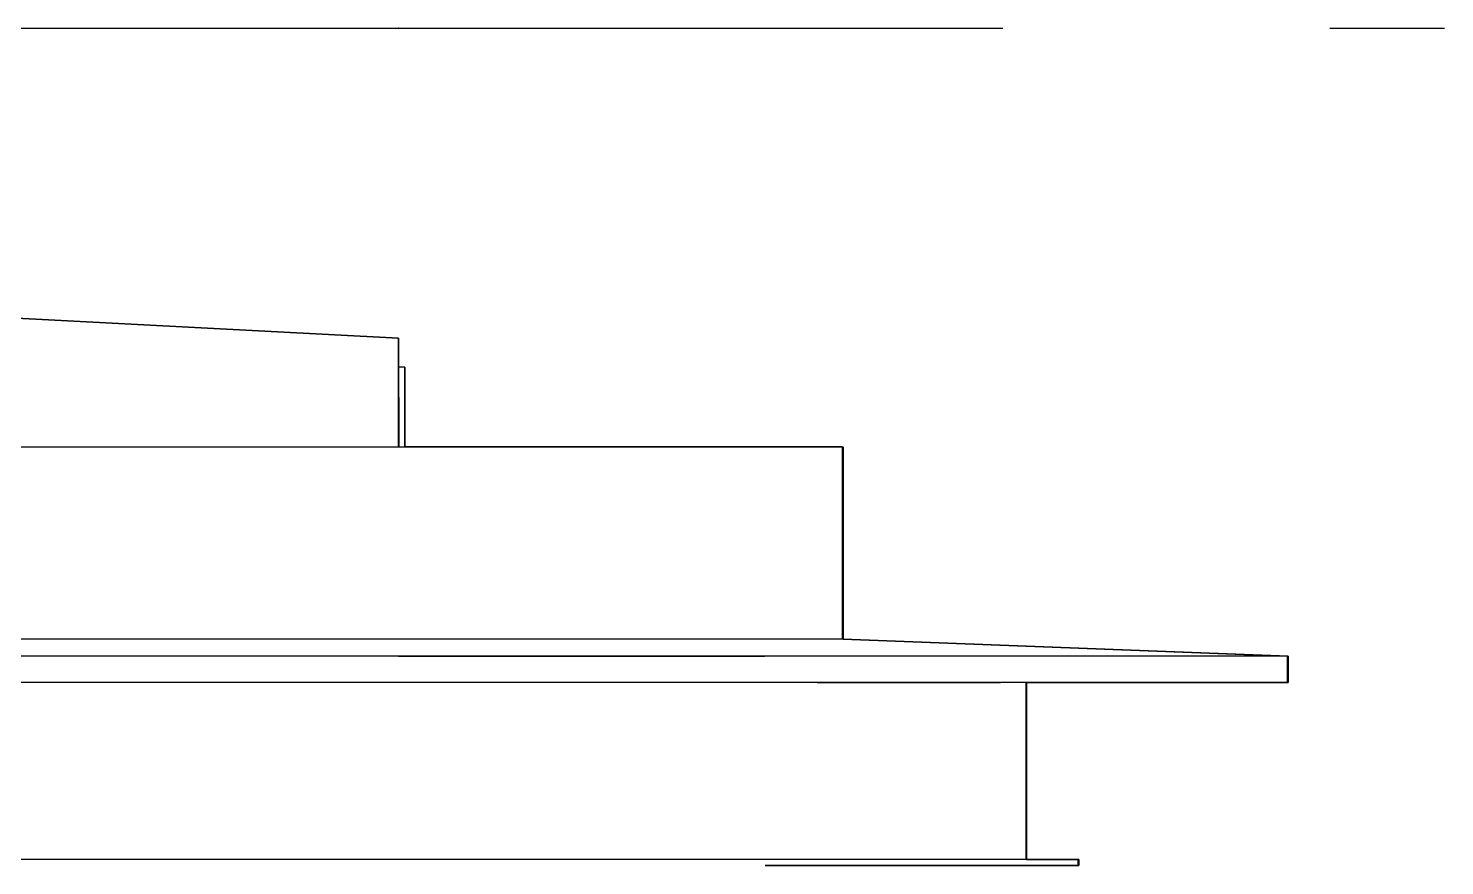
# Model space of a CAD drawing. Header units: millimetres. Extents: x -4391136 to -1798569, y -886572 to -291056.
# Drawn here: x -2352850 to -2351496, y -390540 to -389740 of the extents above; entities that cross this region are included whole.
import ezdxf

# ---------------------------------------------------------------- set-up
doc = ezdxf.new("R2010")
doc.units = ezdxf.units.MM
doc.linetypes.add('TA_GL_005.00000', pattern=[13.75, 5, -1.25, 1.25, -1.25, 5])
doc.layers.add('000 - 0_SYM_DWG_GRIDLINE_MAIN_COLOR_251', color=7, linetype='Continuous')
doc.layers.add('000 - CONCRETE_EX_BUILDING_MAIN_COLOR_1', color=7, linetype='Continuous')
doc.styles.add('TA', font='', dxfattribs={"height": 4.5})
doc.styles.get('TA').set_extended_font_data('Cordia New')

# ---------------------------------------------------------------- blocks, each defined once
blk = doc.blocks.new('*U2084')
at = {"layer": '000 - 0_SYM_DWG_GRIDLINE_MAIN_COLOR_251', "color": 7, "linetype": 'ByBlock', "ltscale": 5}
blk.add_line((20, 0), (-494.694, 0), dxfattribs=at)
at = {"layer": '000 - 0_SYM_DWG_GRIDLINE_MAIN_COLOR_251', "color": 7}
blk.add_point((-474.694, 0), dxfattribs=at)
at = {"color": 7, "style": 'TA', "flags": 1}
blk.add_attdef('LOCATION', (6, -6), '', height=4.5, rotation=270, dxfattribs=at)
blk = doc.blocks.new('W-1-PP17-ENT2_REV00_20260527-170750_ELEVATION_4_DIMS')
at = {"layer": '000 - 0_SYM_DWG_GRIDLINE_MAIN_COLOR_251', "color": 7, "linetype": 'TA_GL_005.00000', "xscale": 50, "yscale": 50, "zscale": 50, "rotation": 180}
blk.add_blockref('*U2084', (-1000, 106090), dxfattribs=at)
blk = doc.blocks.new('DPA_RF_CANOPY ENTRANCE STRUCTURE _ENT2_I-Shape_no Edge - Entrance 2-29718526-ENTRANCE 2 - ENLARGE ELEVATION 4')
at = {"layer": '000 - CONCRETE_EX_BUILDING_MAIN_COLOR_1', "color": 7}
for p, q in [((519383.7, 105690), (519383.7, 105737)), ((519383.7, 105737), (519383.7, 105690)), ((519383.7, 105690), (519383.7, 105737)), ((519383.7, 105737), (519383.7, 105690)), ((519433.4, 105490), (519383.7, 105490)), ((519383.7, 105490), (519433.4, 105490)), ((519733.7, 105490), (519633.4, 105490)), ((519633.4, 105490), (519733.7, 105490)), ((519958.9, 105465), (519783.7, 105465)), ((519783.7, 105465), (519958.9, 105465)), ((519958.9, 105465), (519933.9, 105465)), ((519933.9, 105465), (519958.9, 105465))]:
    blk.add_line(p, q, dxfattribs=at)
blk = doc.blocks.new('DPA_RF_CANOPY ENTRANCE STRUCTURE _ENT2_I-Shape - Entrance 2_Comment-29717393-ENTRANCE 2 - ENLARGE ELEVATION 4')
at = {"layer": '000 - CONCRETE_EX_BUILDING_MAIN_COLOR_1', "color": 7}
for p, q in [((519389.7, 105766.3), (519383.7, 105766.7)), ((519383.7, 105766.7), (519389.7, 105766.3)), ((519389.7, 105690), (519389.7, 105766.3)), ((519389.7, 105766.3), (519389.7, 105690)), ((519383.7, 105737.4), (519383.7, 105690)), ((519383.7, 105690), (519383.7, 105737.4)), ((519383.7, 105690), (519383.7, 105737)), ((519383.7, 105737), (519383.7, 105690)), ((519383.7, 105690), (519383.7, 105737)), ((519383.7, 105737), (519383.7, 105690)), ((519808.7, 105506.5), (519808.7, 105690)), ((519808.7, 105690), (519808.7, 105506.5)), ((520233.9, 105490), (519808.7, 105506.5)), ((519808.7, 105506.5), (520233.9, 105490)), ((519383.7, 105490), (519432.4, 105490)), ((519432.4, 105490), (519383.7, 105490)), ((519432.4, 105490), (519383.7, 105490)), ((519383.7, 105490), (519432.4, 105490)), ((519633.4, 105490), (519733.7, 105490)), ((519733.7, 105490), (519633.4, 105490)), ((519733.7, 105490), (519633.4, 105490)), ((519633.4, 105490), (519733.7, 105490)), ((520233.9, 105465), (520233.9, 105490)), ((520233.9, 105490), (520233.9, 105465)), ((519958.9, 105465), (519783.7, 105465)), ((519783.7, 105465), (519958.9, 105465)), ((519958.9, 105465), (519933.9, 105465)), ((519933.9, 105465), (519958.9, 105465)), ((519983.9, 105296), (519983.9, 105465)), ((519983.9, 105465), (520233.9, 105465)), ((520233.9, 105465), (519983.9, 105465)), ((519983.9, 105465), (519983.9, 105296)), ((519736.9, 105290), (520033.9, 105290)), ((520033.9, 105290), (519736.9, 105290)), ((520033.9, 105296), (519983.9, 105296)), ((519983.9, 105296), (520033.9, 105296)), ((520033.9, 105290), (520033.9, 105296)), ((520033.9, 105296), (520033.9, 105290))]:
    blk.add_line(p, q, dxfattribs=at)
blk = doc.blocks.new('DPA_RF_CANOPY ENTRANCE STRUCTURE _ENT2_I-Shape - Entrance 2_Comment-V115-ENTRANCE 2 - ENLARGE ELEVATION 4')
at = {"layer": '000 - CONCRETE_EX_BUILDING_MAIN_COLOR_1', "color": 7}
for p, q in [((516383.9, 105690), (516383.9, 105871.1)), ((519389.7, 105766.3), (519383.7, 105766.7)), ((519383.7, 105766.7), (519389.7, 105766.3)), ((519389.7, 105690), (519389.7, 105766.3)), ((519389.7, 105766.3), (519389.7, 105690)), ((519383.7, 105737.4), (519383.7, 105690)), ((519383.7, 105690), (519383.7, 105737.4)), ((519383.7, 105690), (519383.7, 105737)), ((519383.7, 105737), (519383.7, 105690)), ((519383.7, 105690), (519383.7, 105737)), ((519383.7, 105737), (519383.7, 105690)), ((516408.9, 105695.3), (516408.9, 105690)), ((519808.7, 105506.5), (519808.7, 105690)), ((519808.7, 105690), (519808.7, 105506.5)), ((520233.9, 105490), (519808.7, 105506.5)), ((519808.7, 105506.5), (520233.9, 105490)), ((519383.7, 105490), (519333.7, 105490)), ((519383.7, 105490), (519433.4, 105490)), ((519433.4, 105490), (519383.7, 105490)), ((519433.4, 105490), (519383.7, 105490)), ((519383.7, 105490), (519433.4, 105490)), ((519633.4, 105490), (519733.7, 105490)), ((519733.7, 105490), (519633.4, 105490)), ((519733.7, 105490), (519633.4, 105490)), ((519633.4, 105490), (519733.7, 105490)), ((519783.7, 105490), (519733.7, 105490)), ((520233.9, 105465), (520233.9, 105490)), ((520233.9, 105490), (520233.9, 105465)), ((519958.9, 105465), (519783.7, 105465)), ((519783.7, 105465), (519958.9, 105465)), ((519958.9, 105465), (519933.9, 105465)), ((519933.9, 105465), (519958.9, 105465)), ((519983.9, 105296), (519983.9, 105465)), ((519983.9, 105465), (520233.9, 105465)), ((520233.9, 105465), (519983.9, 105465)), ((519983.9, 105465), (519983.9, 105296)), ((519736.9, 105290), (520033.9, 105290)), ((520033.9, 105290), (519736.9, 105290)), ((520033.9, 105296), (519983.9, 105296)), ((519983.9, 105296), (520033.9, 105296)), ((520033.9, 105290), (520033.9, 105296)), ((520033.9, 105296), (520033.9, 105290))]:
    blk.add_line(p, q, dxfattribs=at)
blk = doc.blocks.new('W-1-PP17-ENT2_REV00_20260527-170750_ELEVATION_4_EX')
at = {"layer": '000 - CONCRETE_EX_BUILDING_MAIN_COLOR_1', "color": 7}
for p, q in [((22734.7, 105793.8), (19735, 105951)), ((22734.7, 105793.8), (19735, 105951)), ((21779.5, 105843.8), (22734.7, 105793.8)), ((21779.5, 105843.8), (22734.7, 105793.8)), ((22734.7, 105766.7), (22734.7, 105793.8)), ((22734.7, 105793.8), (22734.7, 105774.9)), ((22734.7, 105774.9), (22734.7, 105793.8)), ((22734.7, 105793.8), (22734.7, 105690)), ((22734.7, 105772.1), (22734.7, 105789.8)), ((22734.7, 105789.8), (22734.7, 105766.7)), ((22734.7, 105690), (22734.7, 105789.8)), ((22734.7, 105789.8), (22734.7, 105772.1)), ((22734.7, 105774.9), (22734.7, 105772.1)), ((22734.7, 105772.1), (22734.7, 105774.9)), ((22734.7, 105718.7), (22734.7, 105768.7)), ((22734.7, 105768.7), (22734.7, 105766.7)), ((22740.8, 105766.3), (22734.7, 105766.7)), ((22734.7, 105766.7), (22740.8, 105766.3)), ((22740.8, 105690), (22740.8, 105766.3)), ((22740.8, 105766.3), (22740.8, 105690)), ((22734.7, 105737.4), (22734.7, 105718.7)), ((22734.7, 105737.4), (22734.7, 105690)), ((22734.7, 105690), (22734.7, 105737.4)), ((22734.7, 105690), (22734.7, 105737.4)), ((22734.7, 105737.4), (22734.7, 105690)), ((22734.7, 105690), (22734.7, 105737)), ((22734.7, 105737), (22734.7, 105690)), ((10434.5, 105690), (23159.2, 105690)), ((11934.5, 105690), (23134.5, 105690)), ((22740.8, 105690), (23134.5, 105690)), ((23134.5, 105690), (22740.8, 105690)), ((23134.5, 105690), (22740.8, 105690)), ((23159.2, 105690), (22740.8, 105690)), ((23159.2, 105506.4), (23159.2, 105690)), ((23159.7, 105506.5), (23159.7, 105690)), ((23159.7, 105690), (23159.7, 105506.5)), ((23159.2, 105506.4), (10434.5, 105506.4)), ((23584.5, 105490), (23159.2, 105506.4)), ((23585, 105490), (23159.7, 105506.5)), ((23159.7, 105506.5), (23585, 105490)), ((23584.5, 105490), (23159.7, 105506.4)), ((23159.7, 105506.4), (23584.5, 105490)), ((23159.7, 105506.4), (23584.5, 105490)), ((23584.5, 105490), (10434.5, 105490)), ((22734.7, 105490), (23084.7, 105490)), ((22783.5, 105490), (22734.7, 105490)), ((22783.5, 105490), (22784.5, 105490)), ((22784.5, 105490), (22984.5, 105490)), ((23084.5, 105490), (22984.5, 105490)), ((23584.5, 105465), (23584.5, 105490)), ((23585, 105465), (23585, 105490)), ((23585, 105490), (23585, 105465)), ((23585.5, 105480), (23585.5, 105490)), ((23334.5, 105465), (10434.5, 105465)), ((23584.5, 105465), (10434.5, 105465)), ((23134.7, 105465), (23310, 105465)), ((23334.5, 105296), (23334.5, 105465)), ((23335, 105465), (23584.5, 105465)), ((23335, 105465), (23584.5, 105465)), ((23584.5, 105465), (23335, 105465)), ((23335, 105296), (23335, 105465)), ((23335, 105465), (23585, 105465)), ((23585, 105465), (23335, 105465)), ((23335, 105465), (23335, 105296)), ((23384.5, 105296), (10434.5, 105296)), ((23334.5, 105296), (10434.5, 105296)), ((23085, 105290), (23385, 105290)), ((23385, 105290), (23085, 105290)), ((23335, 105296), (23384.5, 105296)), ((23384.5, 105296), (23335, 105296)), ((23335, 105296), (23384.5, 105296)), ((23385, 105296), (23335, 105296)), ((23335, 105296), (23385, 105296)), ((23384.5, 105290), (23384.5, 105296)), ((23385, 105290), (23385, 105296)), ((23385, 105296), (23385, 105290))]:
    blk.add_line(p, q, dxfattribs=at)
for name in ['DPA_RF_CANOPY ENTRANCE STRUCTURE _ENT2_I-Shape - Entrance 2_Comment-V115-ENTRANCE 2 - ENLARGE ELEVATION 4', 'DPA_RF_CANOPY ENTRANCE STRUCTURE _ENT2_I-Shape - Entrance 2_Comment-29717393-ENTRANCE 2 - ENLARGE ELEVATION 4', 'DPA_RF_CANOPY ENTRANCE STRUCTURE _ENT2_I-Shape_no Edge - Entrance 2-29718526-ENTRANCE 2 - ENLARGE ELEVATION 4', 'DPA_RF_CANOPY ENTRANCE STRUCTURE _ENT2_I-Shape_no Edge - Entrance 2-29718526-ENTRANCE 2 - ENLARGE ELEVATION 4', 'DPA_RF_CANOPY ENTRANCE STRUCTURE _ENT2_I-Shape_no Edge - Entrance 2-29718526-ENTRANCE 2 - ENLARGE ELEVATION 4', 'DPA_RF_CANOPY ENTRANCE STRUCTURE _ENT2_I-Shape_no Edge - Entrance 2-29718526-ENTRANCE 2 - ENLARGE ELEVATION 4']:
    blk.add_blockref(name, (-496648.9, 0), dxfattribs=at)

msp = doc.modelspace()

# ---------------------------------------------------------------- block references
at = {"color": 7}
msp.add_blockref('W-1-PP17-ENT2_REV00_20260527-170750_ELEVATION_4_EX', (-2375230.6, -495830.4), dxfattribs=at)

# ---------------------------------------------------------------- next in the draw order: block references
msp.add_blockref('W-1-PP17-ENT2_REV00_20260527-170750_ELEVATION_4_DIMS', (-2375230.6, -495830.4), dxfattribs=at)

doc.saveas('drawing.dxf')
